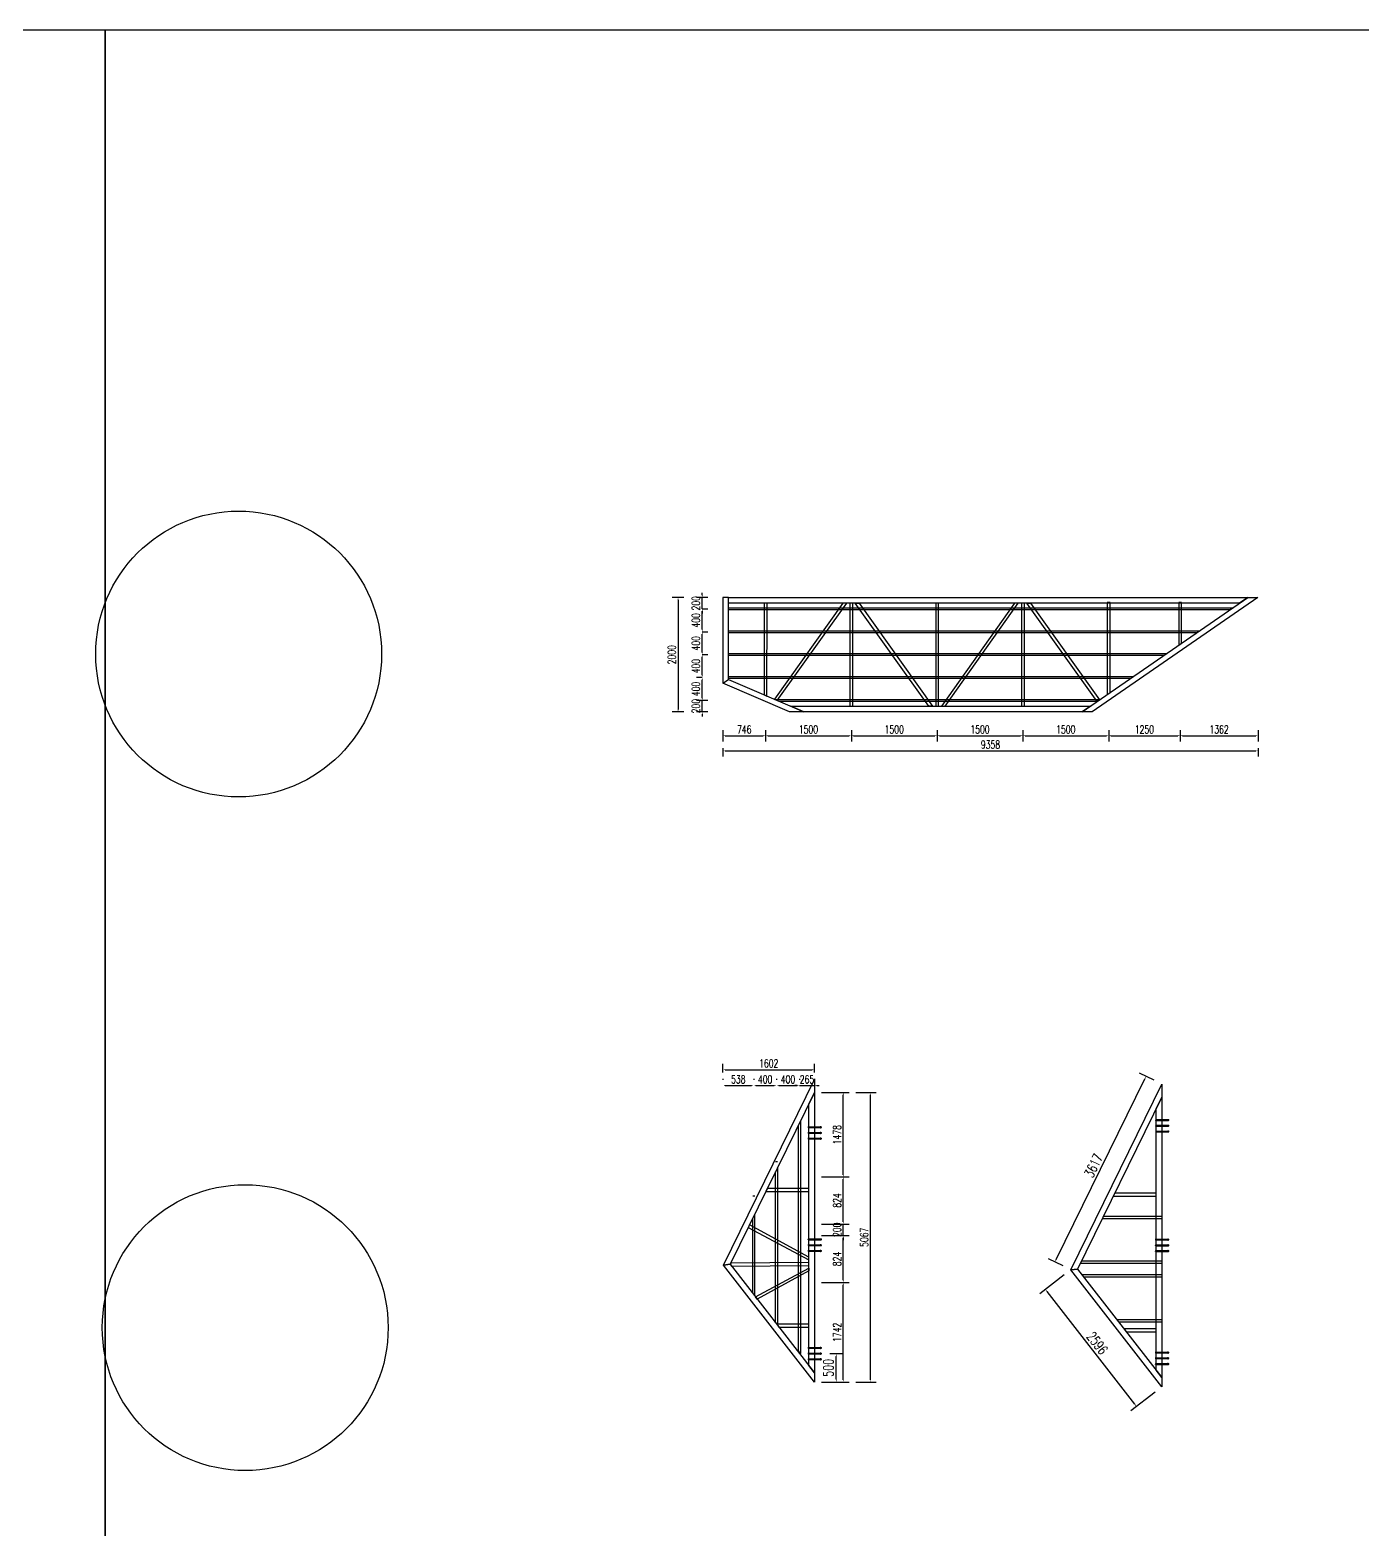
# Model space of a CAD drawing. Extents: x -18540 to 926017, y -610001 to -56924.
# Drawn here: x 66623 to 89919, y -517127 to -490906 of the extents above; entities that cross this region are included whole.
import ezdxf

# ---------------------------------------------------------------- set-up
doc = ezdxf.new("R2010")
doc.units = 0
doc.header["$LTSCALE"] = 10
doc.header["$MEASUREMENT"] = 0
for name, color, linetype in [('BJ02', 2, 'Continuous'), ('W-STEEL_FRAME钢架', 3, 'Continuous'), ('W-STEEL_KEEL钢龙骨', 5, 'Continuous'), ('浮箱U槽', 5, 'Continuous'), ('螺栓孔位', 2, 'Continuous')]:
    doc.layers.add(name, color=color, linetype=linetype)
doc.styles.add('STANDARD_T3', font='simplex.shx', dxfattribs={"width": 0.7, "bigfont": 'gbcbig.shx'})
doc.dimstyles.new('W&&40', dxfattribs={"dimtxt": 140, "dimasz": 40, "dimexe": 100, "dimexo": 120, "dimgap": 40, "dimtad": 1, "dimdec": 0, "dimzin": 0, "dimdsep": 46, "dimtxsty": 'STANDARD_T3', "dimcen": 0.09, "dimclrd": 1, "dimclre": 1, "dimclrt": 7, "dimazin": 2, "dimtfac": 1, "dimtdec": 0, "dimtix": 1, "dimtmove": 2, "dimatfit": 3, "dimfxl": 100, "dimtolj": 1, "dimtzin": 0, "dimarcsym": 0})
doc.dimstyles.new('W&&50', dxfattribs={"dimtxt": 175, "dimasz": 50, "dimexe": 125, "dimexo": 150, "dimgap": 50, "dimtad": 1, "dimdec": 0, "dimzin": 0, "dimdsep": 46, "dimtxsty": 'STANDARD_T3', "dimcen": 0.09, "dimclrd": 1, "dimclre": 1, "dimclrt": 7, "dimazin": 2, "dimtfac": 1, "dimtdec": 0, "dimtix": 1, "dimtmove": 2, "dimatfit": 3, "dimfxl": 100, "dimtolj": 1, "dimtzin": 0, "dimarcsym": 0})

# ---------------------------------------------------------------- blocks, each defined once
blk = doc.blocks.new('C-14')
at = {"color": 2}
blk.add_lwpolyline([(373915, -89889), (373915, -89789), (382996, -89789), (382851, -89889), (373915, -89889)], dxfattribs=at)
at = {"color": 3}
blk.add_lwpolyline([(380096, -91789), (382996, -89789), (383172, -89789), (380272, -91789)], close=True, dxfattribs=at)
at = {"color": 4}
blk.add_lwpolyline([(374724, -91571), (380396, -91571)], dxfattribs=at)
at = {"color": 2}
blk.add_lwpolyline([(375000, -91689), (380241, -91689), (380096, -91789), (375227, -91789)], close=True, dxfattribs=at)
at = {"layer": 'BJ02', "color": 3}
for points in [[(373915, -91222), (373915, -89789), (373815, -89789), (373815, -91288)], [(373915, -91222), (375230, -91789), (374977, -91789), (373815, -91288)]]:
    blk.add_lwpolyline(points, close=True, dxfattribs=at)
at = {"layer": 'W-STEEL_FRAME钢架', "color": 1}
for points in [[(374586, -89889), (374536, -89889), (374536, -91490), (374585, -91512)], [(376086, -89889), (376036, -89889), (376036, -91689), (376086, -91689)], [(377586, -89889), (377536, -89889), (377536, -91689), (377586, -91689)], [(379086, -89889), (379036, -89889), (379036, -91689), (379086, -91689)], [(380586, -89876), (380536, -89876), (380536, -91486), (380586, -91452)], [(381836, -89876), (381786, -89876), (381786, -90624), (381836, -90590)]]:
    blk.add_lwpolyline(points, close=True, dxfattribs=at)
for points in [[(375980, -89889), (375914, -89889), (374718, -91568), (374766, -91589), (375980, -89889)], [(376130, -89889), (376195, -89889), (377480, -91689), (377418, -91689), (376130, -89889)], [(378980, -89889), (378914, -89889), (377638, -91689), (377700, -91689), (378980, -89889)], [(379130, -89889), (379195, -89889), (380401, -91579), (380360, -91608), (379130, -89889)]]:
    blk.add_lwpolyline(points, dxfattribs=at)
at = {"layer": 'W-STEEL_KEEL钢龙骨', "color": 4}
for points in [[(373915, -89971), (382732, -89971), (382681, -90006), (373915, -90006)], [(373915, -90371), (382152, -90371)], [(382101, -90406), (373915, -90406)], [(373915, -90771), (381572, -90771)], [(381521, -90806), (373915, -90806)], [(373915, -91171), (380992, -91171)], [(380941, -91206), (373915, -91206)], [(380363, -91606), (374805, -91606)]]:
    blk.add_lwpolyline(points, dxfattribs=at)
blk = doc.blocks.new('C-15')
at = {"color": 3}
for points in [[(583840, 36591), (585435, 39839), (585435, 39612), (583958, 36604)], [(583958, 36604), (585435, 34706), (585435, 34543), (583840, 36591)]]:
    blk.add_lwpolyline(points, close=True, dxfattribs=at)
at = {"color": 2}
blk.add_lwpolyline([(585337, 39413), (585435, 39612), (585435, 34706), (585335, 34834), (585337, 39413)], dxfattribs=at)
at = {"layer": 'BJ02'}
blk.add_lwpolyline([(585435, 39839), (585435, 34543), (583840, 36591)], close=True, dxfattribs=at)
at = {"layer": 'W-STEEL_FRAME钢架', "color": 1}
for points in [[(585336, 37880), (585336, 37930), (584608, 37930), (584584, 37880)], [(585335, 36680), (585335, 36731), (584297, 37296), (584275, 37250)], [(585335, 36583), (585335, 36633), (583968, 36623), (583958, 36604), (583981, 36574)], [(585335, 36538), (585335, 36488), (584433, 35996), (584401, 36036)], [(585335, 35506), (585335, 35556), (584773, 35556), (584812, 35506)]]:
    blk.add_lwpolyline(points, close=True, dxfattribs=at)
at = {"layer": 'W-STEEL_KEEL钢龙骨', "color": 4}
blk.add_lwpolyline([(585188, 39109), (585187, 35046), (585153, 35089), (585153, 39037)], close=True, dxfattribs=at)
for points in [[(584788, 38294), (584787, 35537)], [(584753, 35582), (584753, 38223)], [(584353, 36097), (584353, 37408)], [(584387, 37479), (584387, 36053)]]:
    blk.add_lwpolyline(points, dxfattribs=at)
blk = doc.blocks.new('*D593')
at = {"layer": 'Defpoints', "color": 0, "transparency": 16777216}
for p in [(78380, -502633), (80132, -502633), (80132, -502833)]:
    blk.add_point(p, dxfattribs=at)
at = {"layer": '浮箱U槽', "color": 1, "lineweight": -2, "transparency": 16777216}
for p, q in [((78480, -502633), (78280, -502633)), ((78380, -502593), (78380, -502553)), ((78380, -502833), (78380, -502633)), ((78480, -502833), (78280, -502833)), ((78380, -502873), (78380, -502913))]:
    blk.add_line(p, q, dxfattribs=at)
at = {"layer": '浮箱U槽', "color": 1, "transparency": 16777216}
for points in [[(78373, -502593), (78387, -502593), (78380, -502633)], [(78373, -502873), (78387, -502873), (78380, -502833)]]:
    blk.add_solid(points, dxfattribs=at)
at = {"layer": '浮箱U槽', "color": 7, "transparency": 16777216, "insert": (78270, -502733), "char_height": 140, "attachment_point": 5, "rotation": 90, "style": 'STANDARD_T3'}
blk.add_mtext('\\A1;200', dxfattribs=at)
blk = doc.blocks.new('*D594')
at = {"layer": 'Defpoints', "color": 0, "transparency": 16777216}
for p in [(78380, -502234), (78381, -502234), (80132, -502633)]:
    blk.add_point(p, dxfattribs=at)
at = {"layer": '浮箱U槽', "color": 1, "lineweight": -2, "transparency": 16777216}
for p, q in [((78380, -502234), (78280, -502234)), ((78380, -502593), (78380, -502274)), ((78480, -502633), (78280, -502633))]:
    blk.add_line(p, q, dxfattribs=at)
at = {"layer": '浮箱U槽', "color": 1, "transparency": 16777216}
for points in [[(78373, -502274), (78387, -502274), (78380, -502234)], [(78373, -502593), (78387, -502593), (78380, -502633)]]:
    blk.add_solid(points, dxfattribs=at)
at = {"layer": '浮箱U槽', "color": 7, "transparency": 16777216, "insert": (78270, -502433), "char_height": 140, "attachment_point": 5, "rotation": 90, "style": 'STANDARD_T3'}
blk.add_mtext('\\A1;400', dxfattribs=at)
blk = doc.blocks.new('*D595')
at = {"layer": 'Defpoints', "color": 0, "transparency": 16777216}
for p in [(78357, -501833), (78380, -501833), (78381, -502234)]:
    blk.add_point(p, dxfattribs=at)
at = {"layer": '浮箱U槽', "color": 1, "lineweight": -2, "transparency": 16777216}
for p, q in [((78380, -501833), (78480, -501833)), ((78380, -502194), (78380, -501873)), ((78380, -502234), (78280, -502234))]:
    blk.add_line(p, q, dxfattribs=at)
at = {"layer": '浮箱U槽', "color": 1, "transparency": 16777216}
for points in [[(78373, -501873), (78387, -501873), (78380, -501833)], [(78373, -502194), (78387, -502194), (78380, -502234)]]:
    blk.add_solid(points, dxfattribs=at)
at = {"layer": '浮箱U槽', "color": 7, "transparency": 16777216, "insert": (78270, -502034), "char_height": 140, "attachment_point": 5, "rotation": 90, "style": 'STANDARD_T3'}
blk.add_mtext('\\A1;400', dxfattribs=at)
blk = doc.blocks.new('*D596')
at = {"layer": 'Defpoints', "color": 0, "transparency": 16777216}
for p in [(78357, -501434), (78380, -501434), (78357, -501833)]:
    blk.add_point(p, dxfattribs=at)
at = {"layer": '浮箱U槽', "color": 1, "lineweight": -2, "transparency": 16777216}
for p, q in [((78380, -501434), (78480, -501434)), ((78380, -501793), (78380, -501474)), ((78380, -501833), (78480, -501833))]:
    blk.add_line(p, q, dxfattribs=at)
at = {"layer": '浮箱U槽', "color": 1, "transparency": 16777216}
for points in [[(78373, -501474), (78387, -501474), (78380, -501434)], [(78373, -501793), (78387, -501793), (78380, -501833)]]:
    blk.add_solid(points, dxfattribs=at)
at = {"layer": '浮箱U槽', "color": 7, "transparency": 16777216, "insert": (78270, -501634), "char_height": 140, "attachment_point": 5, "rotation": 90, "style": 'STANDARD_T3'}
blk.add_mtext('\\A1;400', dxfattribs=at)
blk = doc.blocks.new('*D597')
at = {"layer": 'Defpoints', "color": 0, "transparency": 16777216}
for p in [(78343, -501034), (78380, -501034), (78357, -501434)]:
    blk.add_point(p, dxfattribs=at)
at = {"layer": '浮箱U槽', "color": 1, "lineweight": -2, "transparency": 16777216}
for p, q in [((78380, -501034), (78480, -501034)), ((78380, -501394), (78380, -501074)), ((78380, -501434), (78480, -501434))]:
    blk.add_line(p, q, dxfattribs=at)
at = {"layer": '浮箱U槽', "color": 1, "transparency": 16777216}
for points in [[(78373, -501074), (78387, -501074), (78380, -501034)], [(78373, -501394), (78387, -501394), (78380, -501434)]]:
    blk.add_solid(points, dxfattribs=at)
at = {"layer": '浮箱U槽', "color": 7, "transparency": 16777216, "insert": (78270, -501234), "char_height": 140, "attachment_point": 5, "rotation": 90, "style": 'STANDARD_T3'}
blk.add_mtext('\\A1;400', dxfattribs=at)
blk = doc.blocks.new('*D598')
at = {"layer": 'Defpoints', "color": 0, "transparency": 16777216}
for p in [(78343, -501034), (78380, -500834), (78742, -500834)]:
    blk.add_point(p, dxfattribs=at)
at = {"layer": '浮箱U槽', "color": 1, "lineweight": -2, "transparency": 16777216}
for p, q in [((78380, -500794), (78380, -500754)), ((78480, -500834), (78280, -500834)), ((78380, -501034), (78380, -500834)), ((78380, -501034), (78480, -501034)), ((78380, -501074), (78380, -501114))]:
    blk.add_line(p, q, dxfattribs=at)
at = {"layer": '浮箱U槽', "color": 1, "transparency": 16777216}
for points in [[(78373, -500794), (78387, -500794), (78380, -500834)], [(78373, -501074), (78387, -501074), (78380, -501034)]]:
    blk.add_solid(points, dxfattribs=at)
at = {"layer": '浮箱U槽', "color": 7, "transparency": 16777216, "insert": (78270, -500934), "char_height": 140, "attachment_point": 5, "rotation": 90, "style": 'STANDARD_T3'}
blk.add_mtext('\\A1;200', dxfattribs=at)
blk = doc.blocks.new('*D599')
at = {"layer": 'Defpoints', "color": 0, "transparency": 16777216}
for p in [(78742, -500834), (77957, -502834), (80008, -502834)]:
    blk.add_point(p, dxfattribs=at)
at = {"layer": '浮箱U槽', "color": 1, "lineweight": -2, "transparency": 16777216}
for p, q in [((78057, -500834), (77857, -500834)), ((77957, -500874), (77957, -502794)), ((78057, -502834), (77857, -502834))]:
    blk.add_line(p, q, dxfattribs=at)
at = {"layer": '浮箱U槽', "color": 1, "transparency": 16777216}
for points in [[(77950, -500874), (77963, -500874), (77957, -500834)], [(77950, -502794), (77963, -502794), (77957, -502834)]]:
    blk.add_solid(points, dxfattribs=at)
at = {"layer": '浮箱U槽', "color": 7, "transparency": 16777216, "insert": (77847, -501834), "char_height": 140, "attachment_point": 5, "rotation": 90, "style": 'STANDARD_T3'}
blk.add_mtext('\\A1;2000', dxfattribs=at)
blk = doc.blocks.new('*D604')
at = {"layer": 'Defpoints', "color": 0, "transparency": 16777216}
for p in [(78742, -502333), (79488, -502495), (79488, -503251)]:
    blk.add_point(p, dxfattribs=at)
at = {"layer": '浮箱U槽', "color": 1, "lineweight": -2, "transparency": 16777216}
for p, q in [((78742, -503151), (78742, -503351)), ((79488, -503151), (79488, -503351)), ((78782, -503251), (79448, -503251))]:
    blk.add_line(p, q, dxfattribs=at)
at = {"layer": '浮箱U槽', "color": 1, "transparency": 16777216}
for points in [[(78782, -503244), (78782, -503258), (78742, -503251)], [(79448, -503244), (79448, -503258), (79488, -503251)]]:
    blk.add_solid(points, dxfattribs=at)
at = {"layer": '浮箱U槽', "color": 7, "transparency": 16777216, "insert": (79115, -503141), "char_height": 140, "attachment_point": 5, "style": 'STANDARD_T3'}
blk.add_mtext('\\A1;746', dxfattribs=at)
blk = doc.blocks.new('*D605')
at = {"layer": 'Defpoints', "color": 0, "transparency": 16777216}
for p in [(79488, -502495), (80988, -502733), (80988, -503251)]:
    blk.add_point(p, dxfattribs=at)
at = {"layer": '浮箱U槽', "color": 1, "lineweight": -2, "transparency": 16777216}
for p, q in [((79488, -503151), (79488, -503351)), ((80988, -503151), (80988, -503351)), ((79528, -503251), (80948, -503251))]:
    blk.add_line(p, q, dxfattribs=at)
at = {"layer": '浮箱U槽', "color": 1, "transparency": 16777216}
for points in [[(79528, -503244), (79528, -503258), (79488, -503251)], [(80948, -503244), (80948, -503258), (80988, -503251)]]:
    blk.add_solid(points, dxfattribs=at)
at = {"layer": '浮箱U槽', "color": 7, "transparency": 16777216, "insert": (80238, -503141), "char_height": 140, "attachment_point": 5, "style": 'STANDARD_T3'}
blk.add_mtext('\\A1;1500', dxfattribs=at)
blk = doc.blocks.new('*D606')
at = {"layer": 'Defpoints', "color": 0, "transparency": 16777216}
for p in [(80988, -502733), (82488, -502733), (82488, -503251)]:
    blk.add_point(p, dxfattribs=at)
at = {"layer": '浮箱U槽', "color": 1, "lineweight": -2, "transparency": 16777216}
for p, q in [((80988, -503151), (80988, -503351)), ((82488, -503151), (82488, -503351)), ((81028, -503251), (82448, -503251))]:
    blk.add_line(p, q, dxfattribs=at)
at = {"layer": '浮箱U槽', "color": 1, "transparency": 16777216}
for points in [[(81028, -503244), (81028, -503258), (80988, -503251)], [(82448, -503244), (82448, -503258), (82488, -503251)]]:
    blk.add_solid(points, dxfattribs=at)
at = {"layer": '浮箱U槽', "color": 7, "transparency": 16777216, "insert": (81738, -503141), "char_height": 140, "attachment_point": 5, "style": 'STANDARD_T3'}
blk.add_mtext('\\A1;1500', dxfattribs=at)
blk = doc.blocks.new('*D607')
at = {"layer": 'Defpoints', "color": 0, "transparency": 16777216}
for p in [(82488, -502733), (83988, -502733), (83988, -503251)]:
    blk.add_point(p, dxfattribs=at)
at = {"layer": '浮箱U槽', "color": 1, "lineweight": -2, "transparency": 16777216}
for p, q in [((82488, -503151), (82488, -503351)), ((83988, -503151), (83988, -503351)), ((82528, -503251), (83948, -503251))]:
    blk.add_line(p, q, dxfattribs=at)
at = {"layer": '浮箱U槽', "color": 1, "transparency": 16777216}
for points in [[(82528, -503244), (82528, -503258), (82488, -503251)], [(83948, -503244), (83948, -503258), (83988, -503251)]]:
    blk.add_solid(points, dxfattribs=at)
at = {"layer": '浮箱U槽', "color": 7, "transparency": 16777216, "insert": (83238, -503141), "char_height": 140, "attachment_point": 5, "style": 'STANDARD_T3'}
blk.add_mtext('\\A1;1500', dxfattribs=at)
blk = doc.blocks.new('*D608')
at = {"layer": 'Defpoints', "color": 0, "transparency": 16777216}
for p in [(85488, -502513), (83988, -502733), (85488, -503251)]:
    blk.add_point(p, dxfattribs=at)
at = {"layer": '浮箱U槽', "color": 1, "lineweight": -2, "transparency": 16777216}
for p, q in [((83988, -503151), (83988, -503351)), ((85488, -503151), (85488, -503351)), ((84028, -503251), (85448, -503251))]:
    blk.add_line(p, q, dxfattribs=at)
at = {"layer": '浮箱U槽', "color": 1, "transparency": 16777216}
for points in [[(84028, -503244), (84028, -503258), (83988, -503251)], [(85448, -503244), (85448, -503258), (85488, -503251)]]:
    blk.add_solid(points, dxfattribs=at)
at = {"layer": '浮箱U槽', "color": 7, "transparency": 16777216, "insert": (84738, -503141), "char_height": 140, "attachment_point": 5, "style": 'STANDARD_T3'}
blk.add_mtext('\\A1;1500', dxfattribs=at)
blk = doc.blocks.new('*D609')
at = {"layer": 'Defpoints', "color": 0, "transparency": 16777216}
for p in [(86738, -501651), (85488, -502513), (86738, -503251)]:
    blk.add_point(p, dxfattribs=at)
at = {"layer": '浮箱U槽', "color": 1, "lineweight": -2, "transparency": 16777216}
for p, q in [((85488, -503151), (85488, -503351)), ((86738, -503151), (86738, -503351)), ((85528, -503251), (86698, -503251))]:
    blk.add_line(p, q, dxfattribs=at)
at = {"layer": '浮箱U槽', "color": 1, "transparency": 16777216}
for points in [[(85528, -503244), (85528, -503258), (85488, -503251)], [(86698, -503244), (86698, -503258), (86738, -503251)]]:
    blk.add_solid(points, dxfattribs=at)
at = {"layer": '浮箱U槽', "color": 7, "transparency": 16777216, "insert": (86113, -503141), "char_height": 140, "attachment_point": 5, "style": 'STANDARD_T3'}
blk.add_mtext('\\A1;1250', dxfattribs=at)
blk = doc.blocks.new('*D610')
at = {"layer": 'Defpoints', "color": 0, "transparency": 16777216}
for p in [(88100, -500833), (86738, -501651), (88100, -503251)]:
    blk.add_point(p, dxfattribs=at)
at = {"layer": '浮箱U槽', "color": 1, "lineweight": -2, "transparency": 16777216}
for p, q in [((86738, -503151), (86738, -503351)), ((88100, -503151), (88100, -503351)), ((86778, -503251), (88060, -503251))]:
    blk.add_line(p, q, dxfattribs=at)
at = {"layer": '浮箱U槽', "color": 1, "transparency": 16777216}
for points in [[(86778, -503244), (86778, -503258), (86738, -503251)], [(88060, -503244), (88060, -503258), (88100, -503251)]]:
    blk.add_solid(points, dxfattribs=at)
at = {"layer": '浮箱U槽', "color": 7, "transparency": 16777216, "insert": (87419, -503141), "char_height": 140, "attachment_point": 5, "style": 'STANDARD_T3'}
blk.add_mtext('\\A1;1362', dxfattribs=at)
blk = doc.blocks.new('*D611')
at = {"layer": 'Defpoints', "color": 0, "transparency": 16777216}
for p in [(78742, -503351), (88100, -503351), (88100, -503516)]:
    blk.add_point(p, dxfattribs=at)
at = {"layer": '浮箱U槽', "color": 1, "lineweight": -2, "transparency": 16777216}
for p, q in [((78742, -503471), (78742, -503616)), ((78782, -503516), (88060, -503516)), ((88100, -503471), (88100, -503616))]:
    blk.add_line(p, q, dxfattribs=at)
at = {"layer": '浮箱U槽', "color": 1, "transparency": 16777216}
for points in [[(78782, -503510), (78782, -503523), (78742, -503516)], [(88060, -503510), (88060, -503523), (88100, -503516)]]:
    blk.add_solid(points, dxfattribs=at)
at = {"layer": '浮箱U槽', "color": 7, "transparency": 16777216, "insert": (83421, -503406), "char_height": 140, "attachment_point": 5, "style": 'STANDARD_T3'}
blk.add_mtext('\\A1;9358', dxfattribs=at)
blk = doc.blocks.new('*D612')
at = {"layer": 'Defpoints', "color": 0, "transparency": 16777216}
for p in [(80344, -512816), (80847, -512816), (80344, -514558)]:
    blk.add_point(p, dxfattribs=at)
at = {"layer": '浮箱U槽', "color": 1, "lineweight": -2, "transparency": 16777216}
for p, q in [((80464, -512816), (80947, -512816)), ((80847, -514518), (80847, -512856)), ((80464, -514558), (80947, -514558))]:
    blk.add_line(p, q, dxfattribs=at)
at = {"layer": '浮箱U槽', "color": 1, "transparency": 16777216}
for points in [[(80840, -512856), (80853, -512856), (80847, -512816)], [(80840, -514518), (80853, -514518), (80847, -514558)]]:
    blk.add_solid(points, dxfattribs=at)
at = {"layer": '浮箱U槽', "color": 7, "transparency": 16777216, "insert": (80737, -513687), "char_height": 140, "attachment_point": 5, "rotation": 90, "style": 'STANDARD_T3'}
blk.add_mtext('\\A1;1742', dxfattribs=at)
blk = doc.blocks.new('*D613')
at = {"layer": 'Defpoints', "color": 0, "transparency": 16777216}
for p in [(80344, -511993), (80847, -511993), (80344, -512816)]:
    blk.add_point(p, dxfattribs=at)
at = {"layer": '浮箱U槽', "color": 1, "lineweight": -2, "transparency": 16777216}
for p, q in [((80464, -511993), (80947, -511993)), ((80847, -512776), (80847, -512033)), ((80464, -512816), (80947, -512816))]:
    blk.add_line(p, q, dxfattribs=at)
at = {"layer": '浮箱U槽', "color": 1, "transparency": 16777216}
for points in [[(80840, -512033), (80853, -512033), (80847, -511993)], [(80840, -512776), (80853, -512776), (80847, -512816)]]:
    blk.add_solid(points, dxfattribs=at)
at = {"layer": '浮箱U槽', "color": 7, "transparency": 16777216, "insert": (80737, -512404), "char_height": 140, "attachment_point": 5, "rotation": 90, "style": 'STANDARD_T3'}
blk.add_mtext('\\A1;824', dxfattribs=at)
blk = doc.blocks.new('*D614')
at = {"layer": 'Defpoints', "color": 0, "transparency": 16777216}
for p in [(80344, -511793), (80847, -511793), (80344, -511993)]:
    blk.add_point(p, dxfattribs=at)
at = {"layer": '浮箱U槽', "color": 1, "lineweight": -2, "transparency": 16777216}
for p, q in [((80464, -511793), (80947, -511793)), ((80847, -511753), (80847, -511713)), ((80847, -511993), (80847, -511793)), ((80464, -511993), (80947, -511993)), ((80847, -512033), (80847, -512073))]:
    blk.add_line(p, q, dxfattribs=at)
at = {"layer": '浮箱U槽', "color": 1, "transparency": 16777216}
for points in [[(80840, -511753), (80853, -511753), (80847, -511793)], [(80840, -512033), (80853, -512033), (80847, -511993)]]:
    blk.add_solid(points, dxfattribs=at)
at = {"layer": '浮箱U槽', "color": 7, "transparency": 16777216, "insert": (80737, -511893), "char_height": 140, "attachment_point": 5, "rotation": 90, "style": 'STANDARD_T3'}
blk.add_mtext('\\A1;200', dxfattribs=at)
blk = doc.blocks.new('*D615')
at = {"layer": 'Defpoints', "color": 0, "transparency": 16777216}
for p in [(80344, -510969), (80847, -510969), (80344, -511793)]:
    blk.add_point(p, dxfattribs=at)
at = {"layer": '浮箱U槽', "color": 1, "lineweight": -2, "transparency": 16777216}
for p, q in [((80464, -510969), (80947, -510969)), ((80847, -511753), (80847, -511009)), ((80464, -511793), (80947, -511793))]:
    blk.add_line(p, q, dxfattribs=at)
at = {"layer": '浮箱U槽', "color": 1, "transparency": 16777216}
for points in [[(80840, -511009), (80853, -511009), (80847, -510969)], [(80840, -511753), (80853, -511753), (80847, -511793)]]:
    blk.add_solid(points, dxfattribs=at)
at = {"layer": '浮箱U槽', "color": 7, "transparency": 16777216, "insert": (80737, -511381), "char_height": 140, "attachment_point": 5, "rotation": 90, "style": 'STANDARD_T3'}
blk.add_mtext('\\A1;824', dxfattribs=at)
blk = doc.blocks.new('*D616')
at = {"layer": 'Defpoints', "color": 0, "transparency": 16777216}
for p in [(80344, -509491), (80847, -509491), (80344, -510969)]:
    blk.add_point(p, dxfattribs=at)
at = {"layer": '浮箱U槽', "color": 1, "lineweight": -2, "transparency": 16777216}
for p, q in [((80464, -509491), (80947, -509491)), ((80847, -510929), (80847, -509531)), ((80464, -510969), (80947, -510969))]:
    blk.add_line(p, q, dxfattribs=at)
at = {"layer": '浮箱U槽', "color": 1, "transparency": 16777216}
for points in [[(80840, -509531), (80853, -509531), (80847, -509491)], [(80840, -510929), (80853, -510929), (80847, -510969)]]:
    blk.add_solid(points, dxfattribs=at)
at = {"layer": '浮箱U槽', "color": 7, "transparency": 16777216, "insert": (80737, -510230), "char_height": 140, "attachment_point": 5, "rotation": 90, "style": 'STANDARD_T3'}
blk.add_mtext('\\A1;1478', dxfattribs=at)
blk = doc.blocks.new('*D617')
at = {"layer": 'Defpoints', "color": 0, "transparency": 16777216}
for p in [(80947, -509491), (81323, -509491), (80947, -514558)]:
    blk.add_point(p, dxfattribs=at)
at = {"layer": '浮箱U槽', "color": 1, "lineweight": -2, "transparency": 16777216}
for p, q in [((81067, -509491), (81423, -509491)), ((81323, -514518), (81323, -509531)), ((81067, -514558), (81423, -514558))]:
    blk.add_line(p, q, dxfattribs=at)
at = {"layer": '浮箱U槽', "color": 1, "transparency": 16777216}
for points in [[(81316, -509531), (81329, -509531), (81323, -509491)], [(81316, -514518), (81329, -514518), (81323, -514558)]]:
    blk.add_solid(points, dxfattribs=at)
at = {"layer": '浮箱U槽', "color": 7, "transparency": 16777216, "insert": (81213, -512024), "char_height": 140, "attachment_point": 5, "rotation": 90, "style": 'STANDARD_T3'}
blk.add_mtext('\\A1;5067', dxfattribs=at)
blk = doc.blocks.new('*D618')
at = {"layer": 'Defpoints', "color": 0, "transparency": 16777216}
for p in [(78742, -509372), (79280, -509372), (79280, -509372)]:
    blk.add_point(p, dxfattribs=at)
at = {"layer": '浮箱U槽', "color": 1, "lineweight": -2, "transparency": 16777216}
for p, q in [((78742, -509252), (78742, -509272)), ((78782, -509372), (79240, -509372)), ((79280, -509252), (79280, -509272))]:
    blk.add_line(p, q, dxfattribs=at)
at = {"layer": '浮箱U槽', "color": 1, "transparency": 16777216}
for points in [[(78782, -509365), (78782, -509379), (78742, -509372)], [(79240, -509365), (79240, -509379), (79280, -509372)]]:
    blk.add_solid(points, dxfattribs=at)
at = {"layer": '浮箱U槽', "color": 7, "transparency": 16777216, "insert": (79011, -509262), "char_height": 140, "attachment_point": 5, "style": 'STANDARD_T3'}
blk.add_mtext('\\A1;538', dxfattribs=at)
blk = doc.blocks.new('*D619')
at = {"layer": 'Defpoints', "color": 0, "transparency": 16777216}
for p in [(79280, -509372), (79680, -509372), (79680, -509372)]:
    blk.add_point(p, dxfattribs=at)
at = {"layer": '浮箱U槽', "color": 1, "lineweight": -2, "transparency": 16777216}
for p, q in [((79280, -509252), (79280, -509272)), ((79320, -509372), (79640, -509372)), ((79680, -509252), (79680, -509272))]:
    blk.add_line(p, q, dxfattribs=at)
at = {"layer": '浮箱U槽', "color": 1, "transparency": 16777216}
for points in [[(79320, -509365), (79320, -509379), (79280, -509372)], [(79640, -509365), (79640, -509379), (79680, -509372)]]:
    blk.add_solid(points, dxfattribs=at)
at = {"layer": '浮箱U槽', "color": 7, "transparency": 16777216, "insert": (79480, -509262), "char_height": 140, "attachment_point": 5, "style": 'STANDARD_T3'}
blk.add_mtext('\\A1;400', dxfattribs=at)
blk = doc.blocks.new('*D620')
at = {"layer": 'Defpoints', "color": 0, "transparency": 16777216}
for p in [(79680, -509372), (80080, -509372), (80080, -509372)]:
    blk.add_point(p, dxfattribs=at)
at = {"layer": '浮箱U槽', "color": 1, "lineweight": -2, "transparency": 16777216}
for p, q in [((79680, -509252), (79680, -509272)), ((79720, -509372), (80040, -509372)), ((80080, -509252), (80080, -509272))]:
    blk.add_line(p, q, dxfattribs=at)
at = {"layer": '浮箱U槽', "color": 1, "transparency": 16777216}
for points in [[(79720, -509365), (79720, -509379), (79680, -509372)], [(80040, -509365), (80040, -509379), (80080, -509372)]]:
    blk.add_solid(points, dxfattribs=at)
at = {"layer": '浮箱U槽', "color": 7, "transparency": 16777216, "insert": (79880, -509262), "char_height": 140, "attachment_point": 5, "style": 'STANDARD_T3'}
blk.add_mtext('\\A1;400', dxfattribs=at)
blk = doc.blocks.new('*D621')
at = {"layer": 'Defpoints', "color": 0, "transparency": 16777216}
for p in [(80080, -509372), (80344, -509372), (80344, -509372)]:
    blk.add_point(p, dxfattribs=at)
at = {"layer": '浮箱U槽', "color": 1, "lineweight": -2, "transparency": 16777216}
for p, q in [((80040, -509372), (80000, -509372)), ((80080, -509252), (80080, -509272)), ((80080, -509372), (80344, -509372)), ((80344, -509252), (80344, -509272)), ((80384, -509372), (80424, -509372))]:
    blk.add_line(p, q, dxfattribs=at)
at = {"layer": '浮箱U槽', "color": 1, "transparency": 16777216}
for points in [[(80040, -509365), (80040, -509379), (80080, -509372)], [(80384, -509365), (80384, -509379), (80344, -509372)]]:
    blk.add_solid(points, dxfattribs=at)
at = {"layer": '浮箱U槽', "color": 7, "transparency": 16777216, "insert": (80212, -509262), "char_height": 140, "attachment_point": 5, "style": 'STANDARD_T3'}
blk.add_mtext('\\A1;265', dxfattribs=at)
blk = doc.blocks.new('*D622')
at = {"layer": 'Defpoints', "color": 0, "transparency": 16777216}
for p in [(80344, -509093), (78742, -509262), (80344, -509262)]:
    blk.add_point(p, dxfattribs=at)
at = {"layer": '浮箱U槽', "color": 1, "lineweight": -2, "transparency": 16777216}
for p, q in [((78742, -509142), (78742, -508993)), ((78782, -509093), (80304, -509093)), ((80344, -509142), (80344, -508993))]:
    blk.add_line(p, q, dxfattribs=at)
at = {"layer": '浮箱U槽', "color": 1, "transparency": 16777216}
for points in [[(78782, -509087), (78782, -509100), (78742, -509093)], [(80304, -509087), (80304, -509100), (80344, -509093)]]:
    blk.add_solid(points, dxfattribs=at)
at = {"layer": '浮箱U槽', "color": 7, "transparency": 16777216, "insert": (79543, -508983), "char_height": 140, "attachment_point": 5, "style": 'STANDARD_T3'}
blk.add_mtext('\\A1;1602', dxfattribs=at)
blk = doc.blocks.new('1')
at = {"lineweight": -3}
for p, q in [((-1521938, 1214338), (-1521935, 1214338)), ((-1521938, 1214336), (-1521931, 1214336)), ((-1521938, 1214336), (-1521914, 1214336)), ((-1521936, 1214341), (-1521936, 1214346)), ((-1521936, 1214346), (-1521916, 1214346)), ((-1521935, 1214341), (-1521936, 1214341)), ((-1521934, 1214347), (-1521932, 1214347)), ((-1521933, 1214352), (-1521931, 1214355)), ((-1521933, 1214136), (-1521933, 1214352)), ((-1521919, 1214352), (-1521933, 1214352)), ((-1521932, 1214347), (-1521919, 1214347)), ((-1521932, 1214346), (-1521932, 1214341)), ((-1521921, 1214355), (-1521931, 1214355)), ((-1521919, 1214352), (-1521921, 1214355)), ((-1521919, 1214347), (-1521921, 1214347)), ((-1521921, 1214346), (-1521921, 1214341)), ((-1521919, 1214136), (-1521919, 1214352)), ((-1521917, 1214341), (-1521916, 1214341)), ((-1521914, 1214338), (-1521917, 1214338)), ((-1521916, 1214341), (-1521916, 1214346)), ((-1521938, 1214136), (-1521931, 1214136)), ((-1521938, 1214136), (-1521914, 1214136)), ((-1521938, 1214134), (-1521935, 1214134)), ((-1521935, 1214131), (-1521936, 1214131)), ((-1521936, 1214131), (-1521936, 1214126)), ((-1521936, 1214126), (-1521916, 1214126)), ((-1521934, 1214125), (-1521932, 1214125)), ((-1521932, 1214126), (-1521932, 1214131)), ((-1521932, 1214125), (-1521919, 1214125)), ((-1521921, 1214126), (-1521921, 1214131)), ((-1521919, 1214125), (-1521921, 1214125)), ((-1521914, 1214134), (-1521917, 1214134)), ((-1521917, 1214131), (-1521916, 1214131)), ((-1521916, 1214131), (-1521916, 1214126))]:
    blk.add_line(p, q, dxfattribs=at)
at = {"color": 1}
for p, q in [((-1521936, 1214346), (-1521934, 1214347)), ((-1521919, 1214347), (-1521916, 1214346))]:
    blk.add_line(p, q, dxfattribs=at)
at = {"color": 6, "lineweight": -3}
for p, q in [((-1521931, 1214136), (-1521931, 1214355)), ((-1521921, 1214136), (-1521921, 1214355))]:
    blk.add_line(p, q, dxfattribs=at)
at = {"lineweight": -3}
for points in [[(-1521933, 1214336), (-1521938, 1214336), (-1521938, 1214338), (-1521914, 1214338), (-1521914, 1214336), (-1521919, 1214336)], [(-1521935, 1214338), (-1521935, 1214341), (-1521917, 1214341), (-1521917, 1214338)], [(-1521933, 1214136), (-1521938, 1214136), (-1521938, 1214134), (-1521914, 1214134), (-1521914, 1214136), (-1521919, 1214136)], [(-1521935, 1214134), (-1521935, 1214131), (-1521917, 1214131), (-1521917, 1214134)]]:
    blk.add_lwpolyline(points, dxfattribs=at)
for centre, radius, start, end in [((-1521934, 1214129), 3.22, 223.6028, 316.3972), ((-1521926, 1214140), 14.7, 248.7607, 291.2393), ((-1521919, 1214129), 3.22, 223.6028, 316.3972)]:
    blk.add_arc(centre, radius, start, end, dxfattribs=at)
blk = doc.blocks.new('螺栓孔位')
at = {"layer": '螺栓孔位', "color": 1, "rotation": 270}
for p in [(-1214244, -1521833), (-1214244, -1521933), (-1214244, -1522033)]:
    blk.add_blockref('1', p, dxfattribs=at)
blk = doc.blocks.new('*D1722')
at = {"color": 1, "lineweight": -2, "transparency": 16777216}
for p, q in [((80614, -514058), (80848, -514058)), ((80723, -514508), (80723, -514108)), ((80494, -514558), (80848, -514558))]:
    blk.add_line(p, q, dxfattribs=at)
at = {"color": 1, "transparency": 16777216}
for points in [[(80715, -514108), (80732, -514108), (80723, -514058)], [(80715, -514508), (80732, -514508), (80723, -514558)]]:
    blk.add_solid(points, dxfattribs=at)
at = {"layer": 'Defpoints', "color": 0, "transparency": 16777216}
for p in [(80464, -514058), (80723, -514058), (80344, -514558)]:
    blk.add_point(p, dxfattribs=at)
at = {"color": 7, "transparency": 16777216, "insert": (80586, -514308), "char_height": 175, "attachment_point": 5, "rotation": 90, "style": 'STANDARD_T3'}
blk.add_mtext('\\A1;500', dxfattribs=at)
blk = doc.blocks.new('*D1728')
at = {"color": 1, "lineweight": -2, "transparency": 16777216}
for p, q in [((86284, -509278), (86030, -509153)), ((84570, -512411), (86121, -509253)), ((84690, -512525), (84436, -512401))]:
    blk.add_line(p, q, dxfattribs=at)
at = {"color": 1, "transparency": 16777216}
for points in [[(86113, -509250), (86128, -509257), (86143, -509208)], [(84563, -512407), (84578, -512414), (84548, -512456)]]:
    blk.add_solid(points, dxfattribs=at)
at = {"layer": 'Defpoints', "color": 0, "transparency": 16777216}
for p in [(86143, -509208), (86419, -509344), (84825, -512591)]:
    blk.add_point(p, dxfattribs=at)
at = {"color": 7, "transparency": 16777216, "insert": (85222, -510771), "char_height": 175, "attachment_point": 5, "rotation": 63.8515, "style": 'STANDARD_T3'}
blk.add_mtext('\\A1;3617', dxfattribs=at)
blk = doc.blocks.new('*D1729')
at = {"color": 1, "lineweight": -2, "transparency": 16777216}
for p, q in [((84707, -512683), (84283, -513013)), ((85946, -514945), (84413, -512975)), ((86301, -514732), (85878, -515061))]:
    blk.add_line(p, q, dxfattribs=at)
at = {"color": 1, "transparency": 16777216}
for points in [[(84419, -512970), (84406, -512981), (84382, -512936)], [(85952, -514940), (85939, -514950), (85976, -514985)]]:
    blk.add_solid(points, dxfattribs=at)
at = {"layer": 'Defpoints', "color": 0, "transparency": 16777216}
for p in [(84825, -512591), (84382, -512936), (86419, -514640)]:
    blk.add_point(p, dxfattribs=at)
at = {"color": 7, "transparency": 16777216, "insert": (85288, -513876), "char_height": 175, "attachment_point": 5, "rotation": 307.8903, "style": 'STANDARD_T3'}
blk.add_mtext('\\A1;2596', dxfattribs=at)

msp = doc.modelspace()

# ---------------------------------------------------------------- linework, layer by layer
at = {"color": 3}
for points in [[(84824.9, -512591.4), (86419.1, -509344.2), (86419.2, -509570.9), (84942.3, -512579.3)], [(84942.3, -512579.3), (86419.2, -514477.1), (86419.2, -514639.9), (84824.9, -512591.4)]]:
    msp.add_lwpolyline(points, close=True, dxfattribs=at)
at = {"color": 2}
msp.add_lwpolyline([(86321.5, -509769.8), (86419.2, -509570.9), (86419.2, -514477.1), (86319.2, -514348.6), (86321.5, -509769.8)], dxfattribs=at)
at = {"color": 1}
for points in [[(86320.7, -511303.3), (86320.7, -511253.3), (85593.1, -511253.3), (85568.9, -511303.3)], [(86319.5, -513677.3), (86319.5, -513627.3), (85757.9, -513627.3), (85796.8, -513677.3)]]:
    msp.add_lwpolyline(points, close=True, dxfattribs=at)
at = {"color": 4}
for centre in [(70272.3, -501822), (70387.6, -513604.7)]:
    msp.add_circle(centre, 2500, dxfattribs=at)
at = {"layer": 'BJ02'}
for points in [[(24698.5, -490906.1), (67937.1, -490906.1), (67937.1, -610000.5), (24698.5, -610000.5)], [(67937.1, -490906.1), (111175.6, -490906.1), (111175.6, -545966.6), (67937.1, -545966.6)], [(86419.2, -509344.1), (86419.2, -514639.9), (84824.9, -512591.4)]]:
    msp.add_lwpolyline(points, close=True, dxfattribs=at)
at = {"layer": '浮箱U槽'}
for p, q in [((79662.1, -510697), (79697, -510697)), ((79262.2, -511298.4), (79297, -511298.4)), ((86419.2, -511699.7), (85374.1, -511699.7)), ((86419.2, -511659.7), (85393.7, -511659.7)), ((86419.2, -512483.8), (84989.2, -512483.8)), ((86419.2, -512443.8), (85008.8, -512443.8)), ((86419.2, -512683.7), (85023.5, -512683.7)), ((86419.2, -512723.7), (85054.6, -512723.7)), ((86419.2, -513467.2), (85633.3, -513467.2)), ((86419.2, -513507.2), (85664.4, -513507.2))]:
    msp.add_line(p, q, dxfattribs=at)

# ---------------------------------------------------------------- block references
at = {"layer": 'BJ02', "color": 1}
msp.add_blockref('C-14', (-295072.8, -411044.3), dxfattribs=at)
at = {"layer": 'BJ02'}
msp.add_blockref('C-15', (-505090.5, -549101), dxfattribs=at)
at = {"layer": '螺栓孔位'}
for p in [(86429.1, -510065.6), (80353, -510189.8), (80353, -512153.8), (86428, -512157), (80353, -514050.8), (86427, -514132.9)]:
    msp.add_blockref('螺栓孔位', p, dxfattribs=at)

# ---------------------------------------------------------------- dimensions: what is measured, and where the dimension line sits
at = {"color": 4}
for p1, p2, distance, picture, middle in [((84824.9, -512591.4), (86419.1, -509344.2), 308, '*D1728', (85222.1, -510771.4)), ((86419.2, -514639.9), (84824.9, -512591.4), 561.1, '*D1729', (85287.8, -513875.8))]:
    dim = msp.add_aligned_dim(p1=p1, p2=p2, distance=distance, dimstyle='W&&50', dxfattribs=at)
    dim.commit()
    dim.dimension.update_dxf_attribs({"geometry": picture, "text_midpoint": middle})
dim = msp.add_linear_dim(base=(80723.3, -514057.8), p1=(80344.1, -514558.1), p2=(80463.7, -514057.8), angle=90, dimstyle='W&&50', dxfattribs=at)
dim.commit()
dim.dimension.update_dxf_attribs({"geometry": '*D1722', "text_midpoint": (80585.8, -514307.9)})
at = {"layer": '浮箱U槽'}
for base, p1, p2, picture, middle in [((78379.9, -500834.3), (78342.6, -501034.2), (78741.8, -500834.3), '*D598', (78269.9, -500934.2)), ((77956.8, -502834), (78741.8, -500834.3), (80008.3, -502834), '*D599', (77846.8, -501834.2)), ((78379.9, -501034.2), (78357.1, -501433.9), (78342.6, -501034.2), '*D597', (78269.9, -501234)), ((78379.9, -501433.9), (78357.1, -501833.5), (78357.1, -501433.9), '*D596', (78269.9, -501633.7)), ((78379.9, -501833.5), (78381.2, -502233.6), (78357.1, -501833.5), '*D595', (78269.9, -502033.5)), ((78379.9, -502233.6), (80132.2, -502633.3), (78381.2, -502233.6), '*D594', (78269.9, -502433.4)), ((78379.9, -502633.3), (80132.2, -502833.5), (80132.2, -502633.3), '*D593', (78269.9, -502733.4))]:
    dim = msp.add_linear_dim(base=base, p1=p1, p2=p2, angle=90, dimstyle='W&&40', override={"dimfxlon": 1}, dxfattribs=at)
    dim.commit()
    dim.dimension.update_dxf_attribs({"geometry": picture, "text_midpoint": middle})
for base, p1, p2, picture, middle in [((88099.6, -503250.9), (86737.8, -501651.1), (88099.6, -500833.4), '*D610', (87418.7, -503140.9)), ((86737.8, -503250.9), (85487.8, -502513.1), (86737.8, -501651.1), '*D609', (86112.8, -503140.9)), ((79487.8, -503250.9), (78741.8, -502332.6), (79487.8, -502495), '*D604', (79114.8, -503140.9)), ((80987.8, -503250.9), (79487.8, -502495), (80987.8, -502733.4), '*D605', (80237.8, -503140.9)), ((85487.8, -503250.9), (83987.8, -502733.4), (85487.8, -502513.1), '*D608', (84737.8, -503140.9)), ((82487.8, -503250.9), (80987.8, -502733.4), (82487.8, -502733.4), '*D606', (81737.8, -503140.9)), ((83987.8, -503250.9), (82487.8, -502733.4), (83987.8, -502733.4), '*D607', (83237.8, -503140.9)), ((88099.6, -503516.5), (78741.8, -503350.9), (88099.6, -503350.9), '*D611', (83420.7, -503406.5))]:
    dim = msp.add_linear_dim(base=base, p1=p1, p2=p2, dimstyle='W&&40', override={"dimfxlon": 1}, dxfattribs=at)
    dim.commit()
    dim.dimension.update_dxf_attribs({"geometry": picture, "text_midpoint": middle})
for base, p1, p2, picture, middle in [((80344.1, -509093.4), (78741.8, -509261.9), (80344.1, -509261.9), '*D622', (79542.9, -508983.4)), ((79279.6, -509371.9), (78741.8, -509371.9), (79279.6, -509371.9), '*D618', (79010.7, -509261.9)), ((79679.7, -509371.9), (79279.6, -509371.9), (79679.7, -509371.9), '*D619', (79479.6, -509261.9)), ((80079.6, -509371.9), (79679.7, -509371.9), (80079.6, -509371.9), '*D620', (79879.6, -509261.9)), ((80344.0913, -509371.8976), (80079.5661, -509371.8976), (80344.0913, -509371.8976), '*D621', (80211.8287, -509261.8976))]:
    dim = msp.add_linear_dim(base=base, p1=p1, p2=p2, dimstyle='W&&40', dxfattribs=at)
    dim.commit()
    dim.dimension.update_dxf_attribs({"geometry": picture, "text_midpoint": middle})
for base, p1, p2, picture, middle in [((80846.5, -509490.9), (80344.2, -510968.7), (80344.1, -509490.9), '*D616', (80736.5, -510229.8)), ((81322.7, -509490.9), (80946.5, -514558.1), (80946.5, -509490.9), '*D617', (81212.7, -512024.5)), ((80846.5, -510968.7), (80344.1, -511792.8), (80344.2, -510968.7), '*D615', (80736.5, -511380.8)), ((80846.5, -511792.8), (80344.1, -511992.7), (80344.1, -511792.8), '*D614', (80736.5, -511892.7)), ((80846.5488, -511992.6935), (80344.1209, -512816.2485), (80344.1366, -511992.6935), '*D613', (80736.5488, -512404.471)), ((80846.5, -512816.2), (80344.1, -514558.1), (80344.1, -512816.2), '*D612', (80736.5, -513687.2))]:
    dim = msp.add_linear_dim(base=base, p1=p1, p2=p2, angle=90, dimstyle='W&&40', dxfattribs=at)
    dim.commit()
    dim.dimension.update_dxf_attribs({"geometry": picture, "text_midpoint": middle})

doc.saveas('drawing.dxf')
